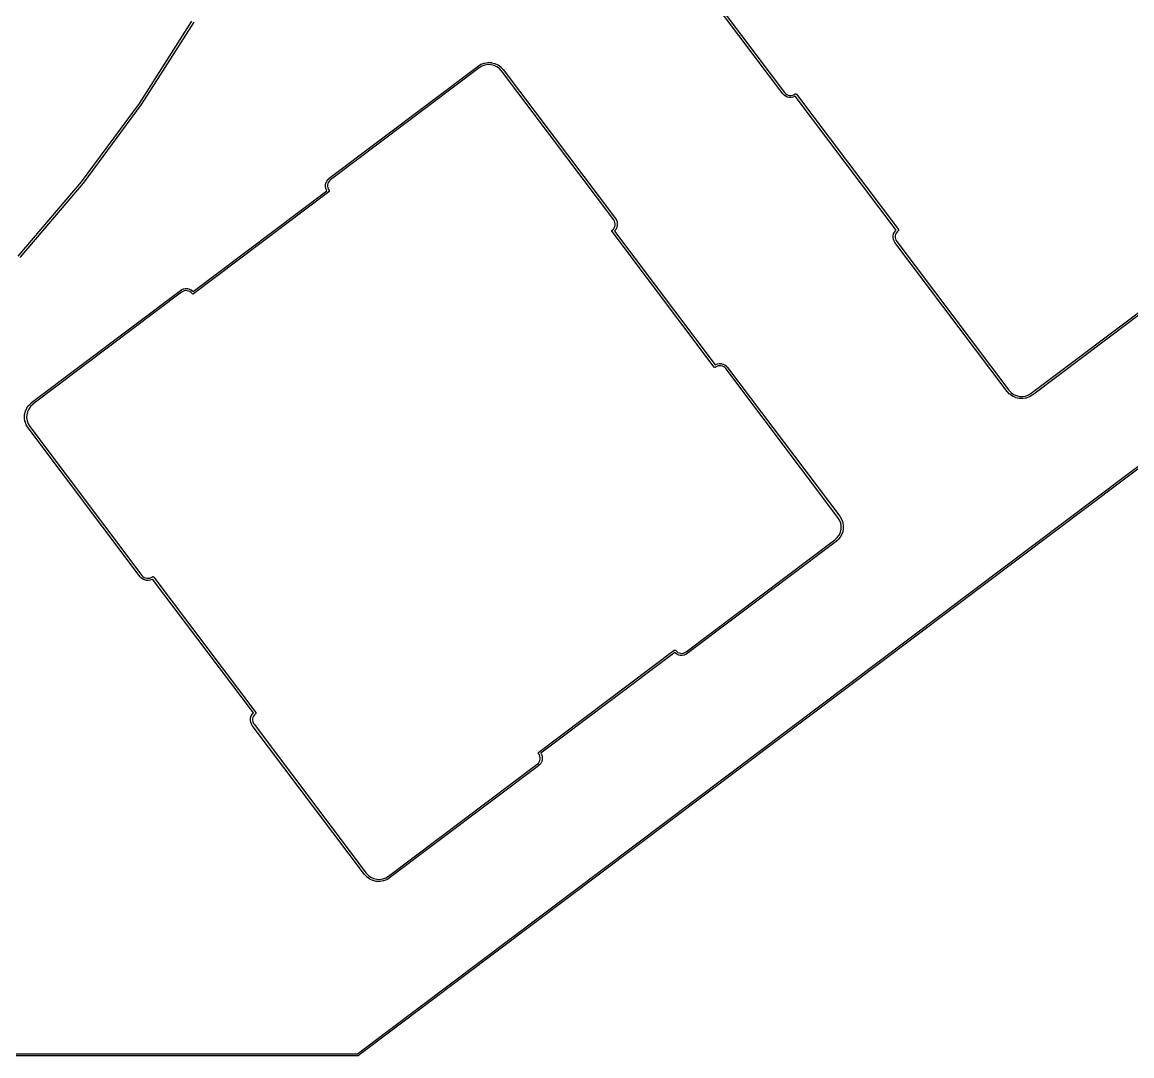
# Model space of a CAD drawing. Extents: x 2.6 to 11.2, y -11.5 to 3.4.
# Drawn here: x 6.623 to 7.655, y 1.533 to 2.494 of the extents above; entities that cross this region are included whole.
import ezdxf

# ---------------------------------------------------------------- set-up
doc = ezdxf.new("R2010")
doc.units = 0
doc.header["$MEASUREMENT"] = 0
doc.layers.add('BLACK', color=7, linetype='CONTINUOUS')

msp = doc.modelspace()

# ---------------------------------------------------------------- linework, layer by layer
at = {"layer": 'BLACK', "linetype": 'CONTINUOUS'}
for p, q in [((6.93518, 1.53507), (8.67694, 2.8459)), ((8.67808, 2.8443), (6.93611, 1.53331)), ((7.33056, 2.4272), (7.22625, 2.56562)), ((7.22788, 2.56673), (7.33211, 2.42842)), ((6.73239, 2.41834), (6.78118, 2.49479)), ((6.78286, 2.49376), (6.73403, 2.41725)), ((6.78287, 2.49378), (6.78286, 2.49376)), ((7.05005, 2.45469), (7.05294, 2.45575)), ((7.05294, 2.45575), (7.05295, 2.45576)), ((7.05294, 2.45575), (7.05294, 2.45575)), ((7.05294, 2.45575), (7.05294, 2.45575)), ((7.05295, 2.45576), (7.05304, 2.45578)), ((7.05304, 2.45578), (7.05312, 2.4558)), ((7.05312, 2.4558), (7.05616, 2.45628)), ((7.05616, 2.45628), (7.05617, 2.45628)), ((7.05617, 2.45628), (7.05626, 2.45629)), ((7.05626, 2.45629), (7.05635, 2.45629)), ((7.05635, 2.45629), (7.05942, 2.45618)), ((7.05942, 2.45618), (7.05943, 2.45617)), ((7.05943, 2.45617), (7.05952, 2.45616)), ((7.05952, 2.45616), (7.05961, 2.45615)), ((7.05961, 2.45615), (7.0626, 2.45544)), ((7.0626, 2.45544), (7.0626, 2.45544)), ((7.0626, 2.45544), (7.0626, 2.45544)), ((7.0626, 2.45544), (7.06261, 2.45543)), ((7.06261, 2.45543), (7.0627, 2.4554)), ((7.0627, 2.4554), (7.06278, 2.45537)), ((7.06278, 2.45537), (7.06558, 2.4541)), ((6.90883, 2.3487), (7.04721, 2.45298)), ((7.04832, 2.45135), (6.91002, 2.34713)), ((7.04721, 2.45298), (7.04725, 2.45301)), ((7.04725, 2.45301), (7.04988, 2.45461)), ((7.04725, 2.45301), (7.04725, 2.45301)), ((7.05082, 2.45288), (7.04832, 2.45135)), ((7.04988, 2.45461), (7.04989, 2.45461)), ((7.04989, 2.45461), (7.04997, 2.45465)), ((7.04997, 2.45465), (7.05005, 2.45469)), ((7.05352, 2.45387), (7.05082, 2.45288)), ((7.05637, 2.45432), (7.05352, 2.45387)), ((7.05925, 2.45421), (7.05637, 2.45432)), ((7.06205, 2.45354), (7.05925, 2.45421)), ((7.06467, 2.45235), (7.06205, 2.45354)), ((7.06701, 2.45066), (7.06467, 2.45235)), ((7.06558, 2.4541), (7.06559, 2.45409)), ((7.06559, 2.45409), (7.06566, 2.45404)), ((7.06566, 2.45404), (7.06574, 2.454)), ((7.06574, 2.454), (7.06823, 2.4522)), ((7.069, 2.44852), (7.06701, 2.45066)), ((7.06823, 2.4522), (7.06823, 2.4522)), ((7.06823, 2.4522), (7.06824, 2.4522)), ((7.06824, 2.4522), (7.06825, 2.45219)), ((7.06825, 2.45219), (7.06831, 2.45213)), ((7.06831, 2.45213), (7.06838, 2.45207)), ((7.06838, 2.45207), (7.07048, 2.44983)), ((7.06904, 2.44847), (7.069, 2.44852)), ((7.17326, 2.31017), (7.06904, 2.44847)), ((7.06904, 2.44847), (7.06904, 2.44847)), ((7.07048, 2.44983), (7.07048, 2.44982)), ((7.07048, 2.44982), (7.07051, 2.44978)), ((7.07051, 2.44978), (7.07054, 2.44975)), ((7.07054, 2.44975), (7.07058, 2.4497)), ((7.07058, 2.4497), (7.07058, 2.4497)), ((7.07058, 2.4497), (7.0706, 2.44967)), ((7.0706, 2.44967), (7.07061, 2.44966)), ((7.07061, 2.44966), (7.07061, 2.44966)), ((7.07061, 2.44966), (7.17489, 2.31127)), ((7.33057, 2.4272), (7.33056, 2.4272)), ((7.33057, 2.42719), (7.33057, 2.4272)), ((7.3306, 2.42716), (7.33057, 2.42719)), ((7.33063, 2.42713), (7.3306, 2.42716)), ((7.33063, 2.42712), (7.33063, 2.42713)), ((7.33168, 2.42599), (7.33063, 2.42712)), ((7.33175, 2.42593), (7.33168, 2.42599)), ((7.33182, 2.42587), (7.33175, 2.42593)), ((7.33183, 2.42586), (7.33182, 2.42587)), ((7.33307, 2.42497), (7.33183, 2.42586)), ((7.33183, 2.42586), (7.33183, 2.42586)), ((7.33183, 2.42586), (7.33183, 2.42586)), ((7.33211, 2.42842), (7.33211, 2.42842)), ((7.33211, 2.42842), (7.33306, 2.4274)), ((7.33306, 2.4274), (7.33415, 2.42662)), ((7.33315, 2.42492), (7.33307, 2.42497)), ((7.33323, 2.42487), (7.33315, 2.42492)), ((7.33324, 2.42487), (7.33323, 2.42487)), ((7.33464, 2.42423), (7.33324, 2.42487)), ((7.33415, 2.42662), (7.33537, 2.42606)), ((7.33472, 2.4242), (7.33464, 2.42423)), ((7.3348, 2.42417), (7.33472, 2.4242)), ((7.33482, 2.42417), (7.3348, 2.42417)), ((7.33631, 2.42381), (7.33482, 2.42417)), ((7.33482, 2.42417), (7.33482, 2.42417)), ((7.33482, 2.42417), (7.33482, 2.42417)), ((7.33537, 2.42606), (7.33668, 2.42575)), ((7.33668, 2.42575), (7.33802, 2.4257)), ((7.33802, 2.4257), (7.33935, 2.42591)), ((7.33935, 2.42591), (7.34061, 2.42637)), ((7.34138, 2.42456), (7.33993, 2.42403)), ((7.34061, 2.42637), (7.34184, 2.42712)), ((7.34146, 2.42459), (7.34138, 2.42456)), ((7.34154, 2.42463), (7.34146, 2.42459)), ((7.34155, 2.42464), (7.34154, 2.42463)), ((7.3421, 2.42498), (7.34155, 2.42464)), ((7.34155, 2.42464), (7.34155, 2.42464)), ((7.34155, 2.42464), (7.34155, 2.42464)), ((7.34184, 2.42712), (7.34185, 2.42713)), ((7.34185, 2.42713), (7.34192, 2.42717)), ((7.34185, 2.42713), (7.34185, 2.42713)), ((7.34192, 2.42717), (7.34202, 2.42721)), ((7.34202, 2.42721), (7.3421, 2.42724)), ((7.34202, 2.42721), (7.34202, 2.42721)), ((7.34202, 2.42721), (7.34202, 2.42721)), ((7.3421, 2.42724), (7.34229, 2.42727)), ((7.4358, 2.30063), (7.3421, 2.42498)), ((7.34229, 2.42727), (7.34249, 2.42726)), ((7.34249, 2.42726), (7.34259, 2.42723)), ((7.34259, 2.42723), (7.34259, 2.42723)), ((7.34259, 2.42723), (7.34259, 2.42723)), ((7.34259, 2.42723), (7.34267, 2.42721)), ((7.34267, 2.42721), (7.34277, 2.42717)), ((7.34277, 2.42717), (7.34277, 2.42717)), ((7.34277, 2.42717), (7.34277, 2.42717)), ((7.34277, 2.42717), (7.34285, 2.42713)), ((7.34285, 2.42713), (7.34293, 2.42707)), ((7.34293, 2.42707), (7.34294, 2.42707)), ((7.34294, 2.42707), (7.34294, 2.42707)), ((7.34294, 2.42707), (7.34301, 2.42702)), ((7.34301, 2.42702), (7.34308, 2.42694)), ((7.34308, 2.42694), (7.34308, 2.42694)), ((7.34308, 2.42694), (7.34308, 2.42694)), ((7.34308, 2.42694), (7.34311, 2.42691)), ((7.34311, 2.42691), (7.43794, 2.30107)), ((6.67851, 2.34538), (6.73239, 2.41834)), ((6.73399, 2.4172), (6.68007, 2.34419)), ((6.73401, 2.41722), (6.73399, 2.4172)), ((6.73402, 2.41724), (6.73401, 2.41722)), ((6.73403, 2.41725), (6.73402, 2.41724)), ((7.3364, 2.4238), (7.33631, 2.42381)), ((7.33649, 2.42379), (7.3364, 2.4238)), ((7.3365, 2.42378), (7.33649, 2.42379)), ((7.33804, 2.42373), (7.3365, 2.42378)), ((7.33813, 2.42373), (7.33804, 2.42373)), ((7.33822, 2.42373), (7.33813, 2.42373)), ((7.33823, 2.42374), (7.33822, 2.42373)), ((7.33975, 2.42398), (7.33823, 2.42374)), ((7.33983, 2.424), (7.33975, 2.42398)), ((7.33992, 2.42402), (7.33983, 2.424)), ((7.33993, 2.42403), (7.33992, 2.42402)), ((7.33993, 2.42403), (7.33993, 2.42403)), ((7.33993, 2.42403), (7.33993, 2.42403)), ((6.61979, 2.27626), (6.67851, 2.34538)), ((6.68003, 2.34413), (6.62127, 2.27496)), ((6.68005, 2.34415), (6.68003, 2.34413)), ((6.68007, 2.34418), (6.68005, 2.34415)), ((6.68007, 2.34419), (6.68007, 2.34418)), ((6.90532, 2.3412), (6.90538, 2.34273)), ((6.90538, 2.34275), (6.90539, 2.34283)), ((6.90538, 2.34273), (6.90538, 2.34275)), ((6.90539, 2.34283), (6.9054, 2.34292)), ((6.9054, 2.34292), (6.90576, 2.34442)), ((6.90576, 2.34443), (6.90579, 2.34452)), ((6.90576, 2.34442), (6.90576, 2.34443)), ((6.90579, 2.34452), (6.90582, 2.3446)), ((6.90582, 2.3446), (6.90646, 2.346)), ((6.90646, 2.346), (6.90647, 2.34601)), ((6.90647, 2.34601), (6.90651, 2.34609)), ((6.90651, 2.34609), (6.90656, 2.34616)), ((6.90656, 2.34616), (6.90745, 2.34741)), ((6.90734, 2.34256), (6.90729, 2.34122)), ((6.90765, 2.34387), (6.90734, 2.34256)), ((6.90745, 2.34741), (6.90745, 2.34741)), ((6.90745, 2.34741), (6.90746, 2.34741)), ((6.90746, 2.34742), (6.90752, 2.34749)), ((6.90746, 2.34741), (6.90746, 2.34742)), ((6.90752, 2.34749), (6.90758, 2.34755)), ((6.90758, 2.34755), (6.90871, 2.3486)), ((6.90821, 2.34509), (6.90765, 2.34387)), ((6.909, 2.34618), (6.90821, 2.34509)), ((6.90871, 2.3486), (6.90872, 2.34861)), ((6.90872, 2.34861), (6.90875, 2.34864)), ((6.90875, 2.34864), (6.90878, 2.34867)), ((6.90878, 2.34867), (6.90879, 2.34867)), ((6.90879, 2.34867), (6.90882, 2.34869)), ((6.90879, 2.34867), (6.90879, 2.34867)), ((6.90882, 2.34869), (6.90883, 2.3487)), ((6.90883, 2.3487), (6.90883, 2.3487)), ((6.91001, 2.34713), (6.909, 2.34618)), ((6.91002, 2.34713), (6.91001, 2.34713)), ((6.91002, 2.34713), (6.91002, 2.34713)), ((6.78222, 2.24344), (6.90657, 2.33714)), ((6.9085, 2.33613), (6.78269, 2.24133)), ((6.90532, 2.34111), (6.90532, 2.3412)), ((6.90533, 2.34102), (6.90532, 2.34111)), ((6.90533, 2.34101), (6.90533, 2.34102)), ((6.90557, 2.33949), (6.90533, 2.34101)), ((6.90559, 2.3394), (6.90557, 2.33949)), ((6.90561, 2.33931), (6.90559, 2.3394)), ((6.90562, 2.3393), (6.90561, 2.33931)), ((6.90615, 2.33786), (6.90562, 2.3393)), ((6.90619, 2.33778), (6.90615, 2.33786)), ((6.90622, 2.3377), (6.90619, 2.33778)), ((6.90623, 2.33769), (6.90622, 2.3377)), ((6.90657, 2.33714), (6.90623, 2.33769)), ((6.90623, 2.33769), (6.90623, 2.33769)), ((6.90623, 2.33769), (6.90623, 2.33769)), ((6.90729, 2.34122), (6.9075, 2.33989)), ((6.9075, 2.33989), (6.90796, 2.33863)), ((6.90796, 2.33863), (6.90871, 2.3374)), ((6.90853, 2.33616), (6.9085, 2.33613)), ((6.90861, 2.33623), (6.90853, 2.33616)), ((6.90853, 2.33616), (6.90853, 2.33616)), ((6.90853, 2.33616), (6.90853, 2.33616)), ((6.90866, 2.3363), (6.90861, 2.33623)), ((6.90872, 2.33639), (6.90866, 2.3363)), ((6.90866, 2.3363), (6.90866, 2.3363)), ((6.90866, 2.3363), (6.90866, 2.3363)), ((6.90871, 2.3374), (6.90872, 2.33739)), ((6.90872, 2.33739), (6.90876, 2.33732)), ((6.9088, 2.33656), (6.90872, 2.33639)), ((6.90876, 2.33732), (6.90883, 2.33714)), ((6.90885, 2.33675), (6.9088, 2.33656)), ((6.90883, 2.33714), (6.90886, 2.33694)), ((6.90886, 2.33694), (6.90885, 2.33675)), ((7.17489, 2.31127), (7.17491, 2.31123)), ((7.17491, 2.31123), (7.17491, 2.31123)), ((7.17491, 2.31123), (7.17571, 2.30992)), ((7.17167, 2.3002), (7.17179, 2.30035)), ((7.17179, 2.30035), (7.17193, 2.30048)), ((7.17193, 2.30048), (7.17195, 2.3005)), ((7.17195, 2.3005), (7.17295, 2.30143)), ((7.17295, 2.30143), (7.17374, 2.30252)), ((7.17398, 2.30898), (7.17326, 2.31017)), ((7.17374, 2.30252), (7.17429, 2.30374)), ((7.17445, 2.30772), (7.17398, 2.30898)), ((7.17429, 2.30374), (7.17461, 2.30505)), ((7.17466, 2.30639), (7.17445, 2.30772)), ((7.17539, 2.30145), (7.17449, 2.3002)), ((7.17461, 2.30505), (7.17466, 2.30639)), ((7.17543, 2.30152), (7.17539, 2.30145)), ((7.17548, 2.3016), (7.17543, 2.30152)), ((7.17612, 2.30301), (7.17548, 2.30161)), ((7.17548, 2.30161), (7.17548, 2.3016)), ((7.17571, 2.30992), (7.17572, 2.30991)), ((7.17572, 2.30991), (7.17576, 2.30983)), ((7.17576, 2.30983), (7.1758, 2.30975)), ((7.1758, 2.30975), (7.17633, 2.30831)), ((7.17615, 2.30309), (7.17612, 2.30301)), ((7.17618, 2.30318), (7.17615, 2.30309)), ((7.17619, 2.30319), (7.17618, 2.30318)), ((7.17654, 2.30469), (7.17619, 2.30319)), ((7.17633, 2.30831), (7.17633, 2.30829)), ((7.17633, 2.30829), (7.17635, 2.30821)), ((7.17635, 2.30821), (7.17638, 2.30812)), ((7.17638, 2.30812), (7.17662, 2.3066)), ((7.17656, 2.30477), (7.17654, 2.30469)), ((7.17657, 2.30486), (7.17656, 2.30477)), ((7.17663, 2.30641), (7.17657, 2.30488)), ((7.17657, 2.30488), (7.17657, 2.30486)), ((7.17662, 2.3066), (7.17662, 2.30659)), ((7.17662, 2.30659), (7.17662, 2.3065)), ((7.17662, 2.3065), (7.17663, 2.30641)), ((7.43528, 2.30015), (7.4358, 2.30063)), ((7.43794, 2.30107), (7.43801, 2.30094)), ((7.43801, 2.30094), (7.43808, 2.30076)), ((7.4381, 2.30037), (7.43806, 2.30019)), ((7.43808, 2.30076), (7.43811, 2.30057)), ((7.43811, 2.30057), (7.4381, 2.30037)), ((7.17154, 2.29983), (7.17159, 2.30002)), ((7.17154, 2.29964), (7.17154, 2.29983)), ((7.17157, 2.29945), (7.17154, 2.29964)), ((7.17163, 2.29926), (7.17157, 2.29945)), ((7.17159, 2.30002), (7.17167, 2.3002)), ((7.17171, 2.29914), (7.17163, 2.29926)), ((7.17173, 2.2991), (7.17171, 2.29914)), ((7.17174, 2.2991), (7.17173, 2.2991)), ((7.26654, 2.17329), (7.17174, 2.2991)), ((7.17174, 2.2991), (7.17174, 2.2991)), ((7.17436, 2.30005), (7.17385, 2.29957)), ((7.17385, 2.29957), (7.26755, 2.17523)), ((7.17442, 2.30012), (7.17436, 2.30005)), ((7.17448, 2.30019), (7.17442, 2.30012)), ((7.17449, 2.3002), (7.17448, 2.30019)), ((7.17449, 2.3002), (7.17449, 2.3002)), ((7.17449, 2.3002), (7.17449, 2.3002)), ((7.43302, 2.29379), (7.43308, 2.29533)), ((7.43302, 2.29371), (7.43302, 2.29379)), ((7.43303, 2.29362), (7.43302, 2.29371)), ((7.43303, 2.2936), (7.43303, 2.29362)), ((7.43327, 2.29208), (7.43303, 2.2936)), ((7.43308, 2.29534), (7.43309, 2.29543)), ((7.43308, 2.29533), (7.43308, 2.29534)), ((7.43309, 2.29543), (7.4331, 2.29552)), ((7.4331, 2.29552), (7.43346, 2.29701)), ((7.43329, 2.292), (7.43327, 2.29208)), ((7.43331, 2.29191), (7.43329, 2.292)), ((7.43332, 2.2919), (7.43331, 2.29191)), ((7.43385, 2.29046), (7.43332, 2.2919)), ((7.43346, 2.29703), (7.43349, 2.29711)), ((7.43346, 2.29701), (7.43346, 2.29703)), ((7.43349, 2.29711), (7.43352, 2.2972)), ((7.43352, 2.2972), (7.43416, 2.29859)), ((7.43389, 2.29038), (7.43385, 2.29046)), ((7.43392, 2.29029), (7.43389, 2.29038)), ((7.43393, 2.29028), (7.43392, 2.29029)), ((7.43473, 2.28897), (7.43393, 2.29028)), ((7.43393, 2.29028), (7.43393, 2.29028)), ((7.43393, 2.29028), (7.43393, 2.29028)), ((7.43416, 2.29859), (7.43417, 2.29861)), ((7.43417, 2.29861), (7.43421, 2.29868)), ((7.43421, 2.29868), (7.43426, 2.29876)), ((7.43426, 2.29876), (7.43516, 2.30001)), ((7.43504, 2.29516), (7.43499, 2.29381)), ((7.43499, 2.29381), (7.4352, 2.29249)), ((7.43535, 2.29646), (7.43504, 2.29516)), ((7.43516, 2.30002), (7.43523, 2.30008)), ((7.43516, 2.30001), (7.43516, 2.30002)), ((7.43516, 2.30001), (7.43516, 2.30001)), ((7.43516, 2.30001), (7.43516, 2.30001)), ((7.4352, 2.29249), (7.43566, 2.29123)), ((7.43523, 2.30008), (7.43528, 2.30015)), ((7.43591, 2.29769), (7.43535, 2.29646)), ((7.43566, 2.29123), (7.43639, 2.29004)), ((7.4367, 2.29878), (7.43591, 2.29769)), ((7.43639, 2.29004), (7.54061, 2.15173)), ((7.4377, 2.29971), (7.4367, 2.29878)), ((7.43772, 2.29972), (7.4377, 2.29971)), ((7.43786, 2.29985), (7.43772, 2.29972)), ((7.43797, 2.30001), (7.43786, 2.29985)), ((7.43806, 2.30019), (7.43797, 2.30001)), ((7.43476, 2.28893), (7.43473, 2.28897)), ((7.43473, 2.28897), (7.43473, 2.28897)), ((7.53904, 2.15055), (7.43476, 2.28893)), ((7.56132, 2.14885), (7.69963, 2.25308)), ((7.70086, 2.25153), (7.56243, 2.14722)), ((6.63214, 2.1402), (6.77052, 2.24448)), ((6.77163, 2.24285), (6.63332, 2.13863)), ((6.77052, 2.24448), (6.77056, 2.2445)), ((6.77056, 2.2445), (6.77187, 2.2453)), ((6.77056, 2.2445), (6.77056, 2.2445)), ((6.77282, 2.24357), (6.77163, 2.24285)), ((6.77187, 2.2453), (6.77189, 2.24531)), ((6.77189, 2.24531), (6.77197, 2.24535)), ((6.77197, 2.24535), (6.77205, 2.24539)), ((6.77205, 2.24539), (6.77349, 2.24592)), ((6.77408, 2.24404), (6.77282, 2.24357)), ((6.77349, 2.24592), (6.7735, 2.24592)), ((6.7735, 2.24592), (6.77359, 2.24594)), ((6.77359, 2.24594), (6.77367, 2.24597)), ((6.77367, 2.24597), (6.77519, 2.24621)), ((6.7754, 2.24425), (6.77408, 2.24404)), ((6.77519, 2.24621), (6.77519, 2.24621)), ((6.77519, 2.24621), (6.77521, 2.24621)), ((6.77521, 2.24621), (6.7753, 2.24621)), ((6.7753, 2.24621), (6.77538, 2.24622)), ((6.77538, 2.24622), (6.77692, 2.24616)), ((6.77675, 2.2442), (6.7754, 2.24425)), ((6.77805, 2.24389), (6.77675, 2.2442)), ((6.77692, 2.24616), (6.77693, 2.24616)), ((6.77693, 2.24616), (6.77702, 2.24615)), ((6.77702, 2.24615), (6.77711, 2.24613)), ((6.77711, 2.24613), (6.7786, 2.24578)), ((6.77928, 2.24333), (6.77805, 2.24389)), ((6.7786, 2.24578), (6.77861, 2.24578)), ((6.77861, 2.24578), (6.77861, 2.24578)), ((6.77861, 2.24578), (6.77862, 2.24577)), ((6.77862, 2.24577), (6.7787, 2.24574)), ((6.7787, 2.24574), (6.77879, 2.24572)), ((6.77879, 2.24572), (6.78018, 2.24508)), ((6.78037, 2.24254), (6.77928, 2.24333)), ((6.78018, 2.24508), (6.7802, 2.24507)), ((6.7802, 2.24507), (6.78027, 2.24502)), ((6.78027, 2.24502), (6.78035, 2.24498)), ((6.78035, 2.24498), (6.7816, 2.24408)), ((6.7813, 2.24154), (6.78037, 2.24254)), ((6.78131, 2.24152), (6.7813, 2.24154)), ((6.78144, 2.24138), (6.78131, 2.24152)), ((6.7816, 2.24126), (6.78144, 2.24138)), ((6.7816, 2.24408), (6.7816, 2.24408)), ((6.7816, 2.24408), (6.7816, 2.24408)), ((6.7816, 2.24408), (6.78161, 2.24407)), ((6.78178, 2.24118), (6.7816, 2.24126)), ((6.78161, 2.24407), (6.78167, 2.24401)), ((6.78167, 2.24401), (6.78174, 2.24395)), ((6.78174, 2.24395), (6.78222, 2.24344)), ((6.78196, 2.24113), (6.78178, 2.24118)), ((6.78216, 2.24113), (6.78196, 2.24113)), ((6.78235, 2.24116), (6.78216, 2.24113)), ((6.78253, 2.24122), (6.78235, 2.24116)), ((6.78266, 2.2413), (6.78253, 2.24122)), ((6.78269, 2.24133), (6.78266, 2.2413)), ((6.78269, 2.24133), (6.78269, 2.24133)), ((6.78269, 2.24133), (6.78269, 2.24133)), ((7.26664, 2.17319), (7.26654, 2.17329)), ((7.26671, 2.17313), (7.26664, 2.17319)), ((7.2668, 2.17307), (7.26671, 2.17313)), ((7.26671, 2.17313), (7.26671, 2.17313)), ((7.26671, 2.17313), (7.26671, 2.17313)), ((7.26697, 2.17299), (7.2668, 2.17307)), ((7.26706, 2.17297), (7.26697, 2.17299)), ((7.26716, 2.17294), (7.26706, 2.17297)), ((7.26706, 2.17297), (7.26706, 2.17297)), ((7.26735, 2.17294), (7.26716, 2.17294)), ((7.26754, 2.17297), (7.26735, 2.17294)), ((7.26773, 2.17303), (7.26754, 2.17297)), ((7.26755, 2.17523), (7.2681, 2.17556)), ((7.2678, 2.17308), (7.26773, 2.17303)), ((7.26781, 2.17308), (7.2678, 2.17308)), ((7.26904, 2.17383), (7.26781, 2.17308)), ((7.2681, 2.17556), (7.26811, 2.17557)), ((7.26811, 2.17557), (7.26819, 2.17561)), ((7.26819, 2.17561), (7.26827, 2.17565)), ((7.26827, 2.17565), (7.26971, 2.17618)), ((7.2703, 2.1743), (7.26904, 2.17383)), ((7.26971, 2.17618), (7.26972, 2.17618)), ((7.26972, 2.17618), (7.26981, 2.17621)), ((7.26981, 2.17621), (7.2699, 2.17623)), ((7.2699, 2.17623), (7.27142, 2.17647)), ((7.27163, 2.17451), (7.2703, 2.1743)), ((7.27142, 2.17647), (7.27142, 2.17647)), ((7.27142, 2.17647), (7.27143, 2.17647)), ((7.27143, 2.17647), (7.27152, 2.17647)), ((7.27152, 2.17647), (7.27161, 2.17648)), ((7.27161, 2.17648), (7.27314, 2.17642)), ((7.27297, 2.17446), (7.27163, 2.17451)), ((7.27428, 2.17415), (7.27297, 2.17446)), ((7.27314, 2.17642), (7.27316, 2.17642)), ((7.27316, 2.17642), (7.27324, 2.17641)), ((7.27324, 2.17641), (7.27333, 2.17639)), ((7.27333, 2.17639), (7.27483, 2.17604)), ((7.2755, 2.17359), (7.27428, 2.17415)), ((7.27483, 2.17604), (7.27483, 2.17604)), ((7.27483, 2.17604), (7.27483, 2.17604)), ((7.27483, 2.17604), (7.27484, 2.17603)), ((7.27484, 2.17603), (7.27493, 2.176)), ((7.27493, 2.176), (7.27501, 2.17598)), ((7.27501, 2.17598), (7.27641, 2.17534)), ((7.27659, 2.1728), (7.2755, 2.17359)), ((7.27641, 2.17534), (7.27642, 2.17533)), ((7.27642, 2.17533), (7.2765, 2.17528)), ((7.2765, 2.17528), (7.27657, 2.17524)), ((7.27657, 2.17524), (7.27782, 2.17434)), ((7.27754, 2.17178), (7.27659, 2.1728)), ((7.38176, 2.03347), (7.27754, 2.17178)), ((7.27754, 2.17178), (7.27754, 2.17178)), ((7.27754, 2.17178), (7.27754, 2.17178)), ((7.27782, 2.17434), (7.27782, 2.17434)), ((7.27782, 2.17434), (7.27782, 2.17434)), ((7.27782, 2.17434), (7.27783, 2.17433)), ((7.27783, 2.17433), (7.2779, 2.17427)), ((7.2779, 2.17427), (7.27796, 2.17421)), ((7.27796, 2.17421), (7.27901, 2.17309)), ((7.27901, 2.17309), (7.27902, 2.17308)), ((7.27902, 2.17308), (7.27905, 2.17304)), ((7.27905, 2.17304), (7.27908, 2.17301)), ((7.27908, 2.17301), (7.27908, 2.17301)), ((7.27908, 2.17301), (7.27908, 2.173)), ((7.27908, 2.173), (7.2791, 2.17298)), ((7.2791, 2.17298), (7.27911, 2.17297)), ((7.27911, 2.17297), (7.27911, 2.17297)), ((7.27911, 2.17297), (7.38339, 2.03458)), ((7.53904, 2.15054), (7.53904, 2.15055)), ((7.53907, 2.15051), (7.53904, 2.15054)), ((7.53904, 2.15054), (7.53904, 2.15054)), ((7.53911, 2.15046), (7.53907, 2.15051)), ((7.53907, 2.15051), (7.53907, 2.15051)), ((7.53914, 2.15042), (7.53911, 2.15046)), ((7.53916, 2.15039), (7.53914, 2.15042)), ((7.53917, 2.15038), (7.53916, 2.15039)), ((7.54127, 2.14813), (7.53917, 2.15038)), ((7.54061, 2.15173), (7.54061, 2.15173)), ((7.54061, 2.15173), (7.54064, 2.15169)), ((7.54064, 2.15169), (7.54264, 2.14954)), ((7.54133, 2.14807), (7.54127, 2.14813)), ((7.5414, 2.14801), (7.54133, 2.14807)), ((7.54141, 2.148), (7.5414, 2.14801)), ((7.5439, 2.14621), (7.54141, 2.148)), ((7.54264, 2.14954), (7.54498, 2.14786)), ((7.54398, 2.14616), (7.5439, 2.14621)), ((7.54406, 2.14612), (7.54398, 2.14616)), ((7.54407, 2.14611), (7.54406, 2.14612)), ((7.54686, 2.14483), (7.54407, 2.14611)), ((7.54498, 2.14786), (7.5476, 2.14666)), ((7.5476, 2.14666), (7.5504, 2.14599)), ((7.5504, 2.14599), (7.55328, 2.14588)), ((7.55328, 2.14588), (7.55612, 2.14633)), ((7.55612, 2.14633), (7.55882, 2.14733)), ((7.55882, 2.14733), (7.56132, 2.14885)), ((7.55976, 2.14559), (7.55967, 2.14555)), ((7.55977, 2.1456), (7.55976, 2.14559)), ((7.56239, 2.1472), (7.55977, 2.1456)), ((7.55977, 2.1456), (7.55977, 2.1456)), ((7.55977, 2.1456), (7.55977, 2.1456)), ((7.56243, 2.14722), (7.56239, 2.1472)), ((7.56239, 2.1472), (7.56239, 2.1472)), ((6.62771, 2.13518), (6.62775, 2.13526)), ((6.62775, 2.13526), (6.6278, 2.13533)), ((6.6278, 2.13533), (6.62959, 2.13783)), ((6.63113, 2.1366), (6.62945, 2.13426)), ((6.62959, 2.13783), (6.6296, 2.13784)), ((6.62959, 2.13783), (6.62959, 2.13783)), ((6.62959, 2.13783), (6.62959, 2.13783)), ((6.6296, 2.13784), (6.62966, 2.1379)), ((6.62966, 2.1379), (6.62972, 2.13797)), ((6.62972, 2.13797), (6.63197, 2.14007)), ((6.63328, 2.13859), (6.63113, 2.1366)), ((6.63197, 2.14007), (6.63198, 2.14007)), ((6.63198, 2.14007), (6.63201, 2.1401)), ((6.63201, 2.1401), (6.63205, 2.14013)), ((6.63205, 2.14013), (6.6321, 2.14017)), ((6.6321, 2.14017), (6.63213, 2.14019)), ((6.6321, 2.14017), (6.6321, 2.14017)), ((6.63213, 2.14019), (6.63213, 2.1402)), ((6.63213, 2.1402), (6.63214, 2.1402)), ((6.63332, 2.13863), (6.63328, 2.13859)), ((6.63332, 2.13863), (6.63332, 2.13863)), ((7.54695, 2.1448), (7.54686, 2.14483)), ((7.54703, 2.14477), (7.54695, 2.1448)), ((7.54705, 2.14477), (7.54703, 2.14477)), ((7.55004, 2.14406), (7.54705, 2.14477)), ((7.55012, 2.14404), (7.55004, 2.14406)), ((7.55021, 2.14403), (7.55012, 2.14404)), ((7.55023, 2.14403), (7.55021, 2.14403)), ((7.5533, 2.14391), (7.55023, 2.14403)), ((7.55339, 2.14392), (7.5533, 2.14391)), ((7.55348, 2.14392), (7.55339, 2.14392)), ((7.55349, 2.14392), (7.55348, 2.14392)), ((7.55652, 2.1444), (7.55349, 2.14392)), ((7.55661, 2.14443), (7.55652, 2.1444)), ((7.5567, 2.14445), (7.55661, 2.14443)), ((7.55671, 2.14445), (7.5567, 2.14445)), ((7.55959, 2.14551), (7.55671, 2.14445)), ((7.55671, 2.14445), (7.55671, 2.14445)), ((7.55671, 2.14445), (7.55671, 2.14445)), ((7.55967, 2.14555), (7.55959, 2.14551)), ((6.6255, 2.12594), (6.62562, 2.12901)), ((6.62551, 2.12585), (6.6255, 2.12594)), ((6.62551, 2.12576), (6.62551, 2.12585)), ((6.62551, 2.12575), (6.62551, 2.12576)), ((6.62599, 2.12271), (6.62551, 2.12575)), ((6.62562, 2.12902), (6.62563, 2.12911)), ((6.62562, 2.12901), (6.62562, 2.12902)), ((6.62563, 2.12911), (6.62565, 2.1292)), ((6.62565, 2.1292), (6.62636, 2.13219)), ((6.62636, 2.1322), (6.62639, 2.13229)), ((6.62636, 2.13219), (6.62636, 2.1322)), ((6.62636, 2.13219), (6.62636, 2.13219)), ((6.62636, 2.13219), (6.62636, 2.13219)), ((6.62639, 2.13229), (6.62642, 2.13237)), ((6.62642, 2.13237), (6.6277, 2.13517)), ((6.62758, 2.12884), (6.62747, 2.12596)), ((6.62747, 2.12596), (6.62792, 2.12311)), ((6.62825, 2.13164), (6.62758, 2.12884)), ((6.6277, 2.13517), (6.62771, 2.13518)), ((6.62945, 2.13426), (6.62825, 2.13164)), ((6.62602, 2.12263), (6.62599, 2.12271)), ((6.62604, 2.12254), (6.62602, 2.12263)), ((6.62604, 2.12253), (6.62604, 2.12254)), ((6.6271, 2.11964), (6.62604, 2.12253)), ((6.62714, 2.11956), (6.6271, 2.11964)), ((6.62718, 2.11948), (6.62714, 2.11956)), ((6.62719, 2.11947), (6.62718, 2.11948)), ((6.62879, 2.11685), (6.62719, 2.11947)), ((6.62719, 2.11947), (6.62719, 2.11947)), ((6.62719, 2.11947), (6.62719, 2.11947)), ((6.62792, 2.12311), (6.62892, 2.12041)), ((6.62879, 2.11684), (6.62879, 2.11685)), ((6.62881, 2.1168), (6.62879, 2.11684)), ((6.73312, 1.97838), (6.62881, 2.1168)), ((6.62892, 2.12041), (6.63044, 2.11791)), ((6.63044, 2.11791), (6.73467, 1.9796)), ((7.38329, 2.03097), (7.38176, 2.03347)), ((7.38339, 2.03458), (7.38342, 2.03454)), ((7.38342, 2.03454), (7.38342, 2.03454)), ((7.38342, 2.03454), (7.38502, 2.03192)), ((7.38428, 2.02827), (7.38329, 2.03097)), ((7.38395, 2.01975), (7.38462, 2.02255)), ((7.38473, 2.02543), (7.38428, 2.02827)), ((7.38462, 2.02255), (7.38473, 2.02543)), ((7.38502, 2.03192), (7.38502, 2.03191)), ((7.38502, 2.03191), (7.38506, 2.03182)), ((7.38506, 2.03182), (7.3851, 2.03174)), ((7.3851, 2.03174), (7.38616, 2.02886)), ((7.38656, 2.02219), (7.38585, 2.0192)), ((7.38616, 2.02886), (7.38617, 2.02885)), ((7.38617, 2.02885), (7.38619, 2.02876)), ((7.38619, 2.02876), (7.38621, 2.02867)), ((7.38621, 2.02867), (7.38669, 2.02564)), ((7.38657, 2.02227), (7.38656, 2.02219)), ((7.38658, 2.02236), (7.38657, 2.02227)), ((7.3867, 2.02545), (7.38658, 2.02238)), ((7.38658, 2.02238), (7.38658, 2.02236)), ((7.38669, 2.02564), (7.38669, 2.02562)), ((7.38669, 2.02562), (7.3867, 2.02554)), ((7.3867, 2.02554), (7.3867, 2.02545)), ((7.24058, 1.90854), (7.37888, 2.01276)), ((7.37888, 2.01276), (7.37893, 2.01279)), ((7.37888, 2.01276), (7.37888, 2.01276)), ((7.37893, 2.01279), (7.38107, 2.01479)), ((7.38248, 2.01342), (7.38024, 2.01132)), ((7.38107, 2.01479), (7.38275, 2.01713)), ((7.38254, 2.01348), (7.38248, 2.01342)), ((7.3826, 2.01355), (7.38254, 2.01348)), ((7.38261, 2.01356), (7.3826, 2.01355)), ((7.38441, 2.01605), (7.38261, 2.01356)), ((7.38275, 2.01713), (7.38395, 2.01975)), ((7.38445, 2.01613), (7.38441, 2.01605)), ((7.3845, 2.01621), (7.38445, 2.01613)), ((7.38578, 2.01901), (7.3845, 2.01622)), ((7.3845, 2.01622), (7.3845, 2.01621)), ((7.38581, 2.0191), (7.38578, 2.01901)), ((7.38584, 2.01918), (7.38581, 2.0191)), ((7.38585, 2.0192), (7.38584, 2.01918)), ((7.38007, 2.01119), (7.24168, 1.90691)), ((7.38008, 2.01119), (7.38007, 2.01119)), ((7.38007, 2.01119), (7.38007, 2.01119)), ((7.38011, 2.01122), (7.38008, 2.01119)), ((7.38016, 2.01126), (7.38011, 2.01122)), ((7.38011, 2.01122), (7.38011, 2.01122)), ((7.38019, 2.01129), (7.38016, 2.01126)), ((7.38023, 2.01131), (7.38019, 2.01129)), ((7.38024, 2.01132), (7.38023, 2.01131)), ((6.73313, 1.97837), (6.73312, 1.97838)), ((6.73312, 1.97838), (6.73312, 1.97838)), ((6.73316, 1.97834), (6.73313, 1.97837)), ((6.73318, 1.97831), (6.73316, 1.97834)), ((6.73319, 1.9783), (6.73318, 1.97831)), ((6.73424, 1.97717), (6.73319, 1.9783)), ((6.73431, 1.97711), (6.73424, 1.97717)), ((6.73437, 1.97705), (6.73431, 1.97711)), ((6.73439, 1.97705), (6.73437, 1.97705)), ((6.73563, 1.97615), (6.73439, 1.97705)), ((6.73439, 1.97705), (6.73439, 1.97705)), ((6.73439, 1.97705), (6.73439, 1.97705)), ((6.73467, 1.9796), (6.73467, 1.9796)), ((6.73467, 1.9796), (6.73562, 1.97859)), ((6.73562, 1.97859), (6.73671, 1.9778)), ((6.73571, 1.9761), (6.73563, 1.97615)), ((6.73579, 1.97606), (6.73571, 1.9761)), ((6.7358, 1.97605), (6.73579, 1.97606)), ((6.7372, 1.97541), (6.7358, 1.97605)), ((6.73671, 1.9778), (6.73793, 1.97724)), ((6.73728, 1.97538), (6.7372, 1.97541)), ((6.73736, 1.97535), (6.73728, 1.97538)), ((6.73738, 1.97535), (6.73736, 1.97535)), ((6.73887, 1.97499), (6.73738, 1.97535)), ((6.73738, 1.97535), (6.73738, 1.97535)), ((6.73738, 1.97535), (6.73738, 1.97535)), ((6.73793, 1.97724), (6.73923, 1.97693)), ((6.73896, 1.97498), (6.73887, 1.97499)), ((6.73905, 1.97497), (6.73896, 1.97498)), ((6.73906, 1.97497), (6.73905, 1.97497)), ((6.7406, 1.97491), (6.73906, 1.97497)), ((6.73923, 1.97693), (6.74058, 1.97688)), ((6.74058, 1.97688), (6.7419, 1.97709)), ((6.74069, 1.97491), (6.7406, 1.97491)), ((6.74078, 1.97492), (6.74069, 1.97491)), ((6.74079, 1.97492), (6.74078, 1.97492)), ((6.74231, 1.97516), (6.74079, 1.97492)), ((6.7419, 1.97709), (6.74317, 1.97755)), ((6.74239, 1.97518), (6.74231, 1.97516)), ((6.74248, 1.9752), (6.74239, 1.97518)), ((6.74249, 1.97521), (6.74248, 1.9752)), ((6.74394, 1.97574), (6.74249, 1.97521)), ((6.74249, 1.97521), (6.74249, 1.97521)), ((6.74249, 1.97521), (6.74249, 1.97521)), ((6.74317, 1.97755), (6.74439, 1.9783)), ((6.74402, 1.97578), (6.74394, 1.97574)), ((6.7441, 1.97581), (6.74402, 1.97578)), ((6.74411, 1.97582), (6.7441, 1.97581)), ((6.74466, 1.97616), (6.74411, 1.97582)), ((6.74411, 1.97582), (6.74411, 1.97582)), ((6.74411, 1.97582), (6.74411, 1.97582)), ((6.74439, 1.9783), (6.74441, 1.97831)), ((6.74441, 1.97831), (6.74448, 1.97835)), ((6.74441, 1.97831), (6.74441, 1.97831)), ((6.74448, 1.97835), (6.74458, 1.97839)), ((6.74458, 1.97839), (6.74466, 1.97842)), ((6.74458, 1.97839), (6.74458, 1.97839)), ((6.74458, 1.97839), (6.74458, 1.97839)), ((6.74466, 1.97842), (6.74485, 1.97845)), ((6.83836, 1.85181), (6.74466, 1.97616)), ((6.74485, 1.97845), (6.74505, 1.97844)), ((6.74505, 1.97844), (6.74515, 1.97842)), ((6.74515, 1.97842), (6.74515, 1.97842)), ((6.74515, 1.97842), (6.74515, 1.97842)), ((6.74515, 1.97842), (6.74523, 1.9784)), ((6.74523, 1.9784), (6.74533, 1.97835)), ((6.74533, 1.97835), (6.74533, 1.97835)), ((6.74533, 1.97835), (6.74533, 1.97835)), ((6.74533, 1.97835), (6.74541, 1.97831)), ((6.74541, 1.97831), (6.74549, 1.97825)), ((6.74549, 1.97825), (6.74549, 1.97825)), ((6.74549, 1.97825), (6.74549, 1.97825)), ((6.74549, 1.97825), (6.74557, 1.9782)), ((6.74557, 1.9782), (6.74564, 1.97812)), ((6.74564, 1.97812), (6.74564, 1.97812)), ((6.74564, 1.97812), (6.74564, 1.97812)), ((6.74564, 1.97812), (6.74566, 1.97809)), ((6.74566, 1.97809), (6.8405, 1.85225)), ((7.1037, 1.81526), (7.22955, 1.91009)), ((7.22955, 1.91009), (7.22967, 1.91016)), ((7.22967, 1.91016), (7.22986, 1.91023)), ((7.22986, 1.91023), (7.23005, 1.91026)), ((7.23005, 1.91026), (7.23024, 1.91025)), ((7.23024, 1.91025), (7.23043, 1.91021)), ((7.23043, 1.91021), (7.2306, 1.91012)), ((7.2306, 1.91012), (7.23076, 1.91001)), ((7.23076, 1.91001), (7.23089, 1.90987)), ((7.23089, 1.90987), (7.23091, 1.90985)), ((7.23091, 1.90985), (7.23184, 1.90885)), ((7.23184, 1.90885), (7.23293, 1.90806)), ((7.23939, 1.90781), (7.24058, 1.90854)), ((7.22998, 1.90795), (7.10564, 1.81425)), ((7.23046, 1.90743), (7.22998, 1.90795)), ((7.23053, 1.90737), (7.23046, 1.90743)), ((7.2306, 1.90731), (7.23053, 1.90737)), ((7.23061, 1.90731), (7.2306, 1.90731)), ((7.23185, 1.90641), (7.23061, 1.90731)), ((7.23061, 1.90731), (7.23061, 1.90731)), ((7.23061, 1.90731), (7.23061, 1.90731)), ((7.23193, 1.90636), (7.23185, 1.90641)), ((7.23201, 1.90632), (7.23193, 1.90636)), ((7.23202, 1.90631), (7.23201, 1.90632)), ((7.23342, 1.90567), (7.23202, 1.90631)), ((7.23293, 1.90806), (7.23415, 1.9075)), ((7.2335, 1.90564), (7.23342, 1.90567)), ((7.23359, 1.90561), (7.2335, 1.90564)), ((7.2336, 1.90561), (7.23359, 1.90561)), ((7.23509, 1.90525), (7.2336, 1.90561)), ((7.2336, 1.90561), (7.2336, 1.90561)), ((7.2336, 1.90561), (7.2336, 1.90561)), ((7.23415, 1.9075), (7.23546, 1.90719)), ((7.23518, 1.90524), (7.23509, 1.90525)), ((7.23527, 1.90523), (7.23518, 1.90524)), ((7.23528, 1.90523), (7.23527, 1.90523)), ((7.23682, 1.90517), (7.23528, 1.90523)), ((7.23546, 1.90719), (7.2368, 1.90714)), ((7.2368, 1.90714), (7.23813, 1.90735)), ((7.23691, 1.90517), (7.23682, 1.90517)), ((7.237, 1.90518), (7.23691, 1.90517)), ((7.23701, 1.90518), (7.237, 1.90518)), ((7.23853, 1.90542), (7.23701, 1.90518)), ((7.23813, 1.90735), (7.23939, 1.90781)), ((7.23861, 1.90544), (7.23853, 1.90542)), ((7.2387, 1.90546), (7.23861, 1.90544)), ((7.23872, 1.90547), (7.2387, 1.90546)), ((7.24016, 1.906), (7.23872, 1.90547)), ((7.23872, 1.90547), (7.23872, 1.90547)), ((7.23872, 1.90547), (7.23872, 1.90547)), ((7.24024, 1.90604), (7.24016, 1.906)), ((7.24032, 1.90607), (7.24024, 1.90604)), ((7.24033, 1.90608), (7.24032, 1.90607)), ((7.24164, 1.90688), (7.24033, 1.90608)), ((7.24033, 1.90608), (7.24033, 1.90608)), ((7.24033, 1.90608), (7.24033, 1.90608)), ((7.24168, 1.90691), (7.24164, 1.90688)), ((7.24164, 1.90688), (7.24164, 1.90688)), ((6.83558, 1.84497), (6.83564, 1.84651)), ((6.83564, 1.84652), (6.83565, 1.84661)), ((6.83564, 1.84651), (6.83564, 1.84652)), ((6.83565, 1.84661), (6.83566, 1.8467)), ((6.83566, 1.8467), (6.83602, 1.8482)), ((6.83602, 1.84821), (6.83605, 1.84829)), ((6.83602, 1.8482), (6.83602, 1.84821)), ((6.83605, 1.84829), (6.83608, 1.84838)), ((6.83608, 1.84838), (6.83672, 1.84977)), ((6.83672, 1.84977), (6.83673, 1.84979)), ((6.83673, 1.84979), (6.83677, 1.84986)), ((6.83677, 1.84986), (6.83682, 1.84994)), ((6.83682, 1.84994), (6.83772, 1.85119)), ((6.83791, 1.84765), (6.8376, 1.84634)), ((6.83772, 1.8512), (6.83778, 1.85126)), ((6.83772, 1.85119), (6.83772, 1.8512)), ((6.83772, 1.85119), (6.83772, 1.85119)), ((6.83772, 1.85119), (6.83772, 1.85119)), ((6.83778, 1.85126), (6.83784, 1.85133)), ((6.83784, 1.85133), (6.83836, 1.85181)), ((6.83847, 1.84887), (6.83791, 1.84765)), ((6.83926, 1.84996), (6.83847, 1.84887)), ((6.84026, 1.85089), (6.83926, 1.84996)), ((6.84028, 1.8509), (6.84026, 1.85089)), ((6.84042, 1.85103), (6.84028, 1.8509)), ((6.84053, 1.85119), (6.84042, 1.85103)), ((6.8405, 1.85225), (6.84057, 1.85212)), ((6.84062, 1.85137), (6.84053, 1.85119)), ((6.84057, 1.85212), (6.84064, 1.85194)), ((6.84066, 1.85155), (6.84062, 1.85137)), ((6.84064, 1.85194), (6.84067, 1.85175)), ((6.84067, 1.85175), (6.84066, 1.85155)), ((6.83558, 1.84489), (6.83558, 1.84497)), ((6.83559, 1.8448), (6.83558, 1.84489)), ((6.83559, 1.84478), (6.83559, 1.8448)), ((6.83583, 1.84327), (6.83559, 1.84478)), ((6.83585, 1.84318), (6.83583, 1.84327)), ((6.83587, 1.84309), (6.83585, 1.84318)), ((6.83588, 1.84308), (6.83587, 1.84309)), ((6.83641, 1.84164), (6.83588, 1.84308)), ((6.83645, 1.84156), (6.83641, 1.84164)), ((6.83648, 1.84148), (6.83645, 1.84156)), ((6.83649, 1.84146), (6.83648, 1.84148)), ((6.83729, 1.84015), (6.83649, 1.84146)), ((6.83649, 1.84146), (6.83649, 1.84146)), ((6.83649, 1.84146), (6.83649, 1.84146)), ((6.83732, 1.84011), (6.83729, 1.84015)), ((6.83729, 1.84015), (6.83729, 1.84015)), ((6.9416, 1.70173), (6.83732, 1.84011)), ((6.8376, 1.84634), (6.83755, 1.845)), ((6.83755, 1.845), (6.83776, 1.84367)), ((6.83776, 1.84367), (6.83822, 1.84241)), ((6.83822, 1.84241), (6.83895, 1.84122)), ((6.83895, 1.84122), (6.94317, 1.70291)), ((7.10219, 1.80426), (7.10321, 1.80521)), ((7.10321, 1.80521), (7.104, 1.8063)), ((7.10335, 1.81464), (7.10338, 1.81474)), ((7.10335, 1.81444), (7.10335, 1.81464)), ((7.10338, 1.81425), (7.10335, 1.81444)), ((7.10338, 1.81474), (7.1034, 1.81482)), ((7.10338, 1.81474), (7.10338, 1.81474)), ((7.10338, 1.81474), (7.10338, 1.81474)), ((7.10344, 1.81407), (7.10338, 1.81425)), ((7.1034, 1.81482), (7.10348, 1.815)), ((7.10349, 1.814), (7.10344, 1.81407)), ((7.10348, 1.815), (7.10354, 1.81508)), ((7.10349, 1.81399), (7.10349, 1.814)), ((7.10349, 1.814), (7.10349, 1.814)), ((7.10424, 1.81276), (7.10349, 1.81399)), ((7.10354, 1.81509), (7.1036, 1.81516)), ((7.10354, 1.81508), (7.10354, 1.81509)), ((7.10354, 1.81508), (7.10354, 1.81508)), ((7.1036, 1.81516), (7.10367, 1.81523)), ((7.10367, 1.81523), (7.1037, 1.81526)), ((7.10367, 1.81523), (7.10367, 1.81523)), ((7.10367, 1.81523), (7.10367, 1.81523)), ((7.104, 1.8063), (7.10455, 1.80752)), ((7.10471, 1.81149), (7.10424, 1.81276)), ((7.10455, 1.80752), (7.10487, 1.80882)), ((7.10492, 1.81017), (7.10471, 1.81149)), ((7.10565, 1.80522), (7.10475, 1.80398)), ((7.10487, 1.80882), (7.10492, 1.81017)), ((7.10564, 1.81425), (7.10597, 1.8137)), ((7.10569, 1.8053), (7.10565, 1.80522)), ((7.10574, 1.80538), (7.10569, 1.8053)), ((7.10575, 1.80539), (7.10574, 1.80538)), ((7.10638, 1.80679), (7.10575, 1.80539)), ((7.10597, 1.8137), (7.10598, 1.81369)), ((7.10598, 1.81369), (7.10602, 1.8136)), ((7.10602, 1.8136), (7.10606, 1.81353)), ((7.10606, 1.81353), (7.10659, 1.81208)), ((7.10641, 1.80687), (7.10638, 1.80679)), ((7.10644, 1.80695), (7.10641, 1.80687)), ((7.10645, 1.80697), (7.10644, 1.80695)), ((7.1068, 1.80846), (7.10645, 1.80697)), ((7.10659, 1.81208), (7.10659, 1.81207)), ((7.10659, 1.81207), (7.10661, 1.81198)), ((7.10661, 1.81198), (7.10664, 1.8119)), ((7.10664, 1.8119), (7.10688, 1.81038)), ((7.10682, 1.80855), (7.1068, 1.80846)), ((7.10683, 1.80864), (7.10682, 1.80855)), ((7.10689, 1.81019), (7.10683, 1.80865)), ((7.10683, 1.80865), (7.10683, 1.80864)), ((7.10688, 1.81038), (7.10688, 1.81037)), ((7.10688, 1.81037), (7.10688, 1.81028)), ((7.10688, 1.81028), (7.10689, 1.81019)), ((6.96388, 1.70003), (7.10219, 1.80426)), ((7.10341, 1.80271), (6.96499, 1.6984)), ((7.10219, 1.80426), (7.10219, 1.80426)), ((7.10342, 1.80271), (7.10341, 1.80271)), ((7.10345, 1.80275), (7.10342, 1.80272)), ((7.10342, 1.80272), (7.10342, 1.80271)), ((7.10349, 1.80277), (7.10345, 1.80275)), ((7.1035, 1.80278), (7.10349, 1.80277)), ((7.10462, 1.80383), (7.1035, 1.80278)), ((7.10468, 1.8039), (7.10462, 1.80383)), ((7.10474, 1.80397), (7.10468, 1.8039)), ((7.10475, 1.80398), (7.10474, 1.80397)), ((7.10475, 1.80398), (7.10475, 1.80398)), ((7.10475, 1.80398), (7.10475, 1.80398)), ((6.94317, 1.70291), (6.94317, 1.70291)), ((6.94317, 1.70291), (6.9432, 1.70287)), ((6.9432, 1.70287), (6.9452, 1.70073)), ((6.9416, 1.70172), (6.9416, 1.70173)), ((6.94163, 1.70169), (6.9416, 1.70172)), ((6.9416, 1.70172), (6.9416, 1.70172)), ((6.94167, 1.70164), (6.94163, 1.70169)), ((6.94163, 1.70169), (6.94163, 1.70169)), ((6.94169, 1.7016), (6.94167, 1.70164)), ((6.94172, 1.70157), (6.94169, 1.7016)), ((6.94173, 1.70156), (6.94172, 1.70157)), ((6.94383, 1.69931), (6.94173, 1.70156)), ((6.94389, 1.69925), (6.94383, 1.69931)), ((6.94396, 1.69919), (6.94389, 1.69925)), ((6.94397, 1.69919), (6.94396, 1.69919)), ((6.94646, 1.69739), (6.94397, 1.69919)), ((6.9452, 1.70073), (6.94754, 1.69904)), ((6.94654, 1.69734), (6.94646, 1.69739)), ((6.94662, 1.6973), (6.94654, 1.69734)), ((6.94663, 1.69729), (6.94662, 1.6973)), ((6.94942, 1.69601), (6.94663, 1.69729)), ((6.94754, 1.69904), (6.95016, 1.69784)), ((6.94951, 1.69598), (6.94942, 1.69601)), ((6.94959, 1.69595), (6.94951, 1.69598)), ((6.9496, 1.69595), (6.94959, 1.69595)), ((6.95259, 1.69524), (6.9496, 1.69595)), ((6.95016, 1.69784), (6.95296, 1.69717)), ((6.95268, 1.69522), (6.95259, 1.69524)), ((6.95277, 1.69521), (6.95268, 1.69522)), ((6.95278, 1.69521), (6.95277, 1.69521)), ((6.95586, 1.69509), (6.95278, 1.69521)), ((6.95296, 1.69717), (6.95584, 1.69706)), ((6.95584, 1.69706), (6.95868, 1.69751)), ((6.95594, 1.6951), (6.95586, 1.69509)), ((6.95603, 1.6951), (6.95594, 1.6951)), ((6.95605, 1.6951), (6.95603, 1.6951)), ((6.95908, 1.69558), (6.95605, 1.6951)), ((6.95868, 1.69751), (6.96138, 1.69851)), ((6.95917, 1.69561), (6.95908, 1.69558)), ((6.95926, 1.69563), (6.95917, 1.69561)), ((6.95927, 1.69563), (6.95926, 1.69563)), ((6.96215, 1.69669), (6.95927, 1.69563)), ((6.95927, 1.69563), (6.95927, 1.69563)), ((6.95927, 1.69563), (6.95927, 1.69563)), ((6.96138, 1.69851), (6.96388, 1.70003)), ((6.96223, 1.69673), (6.96215, 1.69669)), ((6.96232, 1.69677), (6.96223, 1.69673)), ((6.96233, 1.69678), (6.96232, 1.69677)), ((6.96495, 1.69838), (6.96233, 1.69678)), ((6.96233, 1.69678), (6.96233, 1.69678)), ((6.96233, 1.69678), (6.96233, 1.69678)), ((6.96499, 1.6984), (6.96495, 1.69838)), ((6.96495, 1.69838), (6.96495, 1.69838)), ((6.93548, 1.5331), (4.33433, 1.5331)), ((4.33464, 1.53507), (6.93518, 1.53507)), ((6.93556, 1.5331), (6.93548, 1.5331)), ((6.93563, 1.53311), (6.93556, 1.5331)), ((6.9357, 1.53311), (6.93563, 1.53311)), ((6.93572, 1.53312), (6.9357, 1.53311)), ((6.93575, 1.53313), (6.93572, 1.53312)), ((6.93582, 1.53315), (6.93575, 1.53313)), ((6.93588, 1.53317), (6.93582, 1.53315)), ((6.93591, 1.53318), (6.93588, 1.53317)), ((6.93593, 1.53319), (6.93591, 1.53318)), ((6.93599, 1.53323), (6.93593, 1.53319)), ((6.93605, 1.53326), (6.93599, 1.53323)), ((6.93611, 1.53331), (6.93605, 1.53326))]:
    msp.add_line(p, q, dxfattribs=at)

doc.saveas('drawing.dxf')
